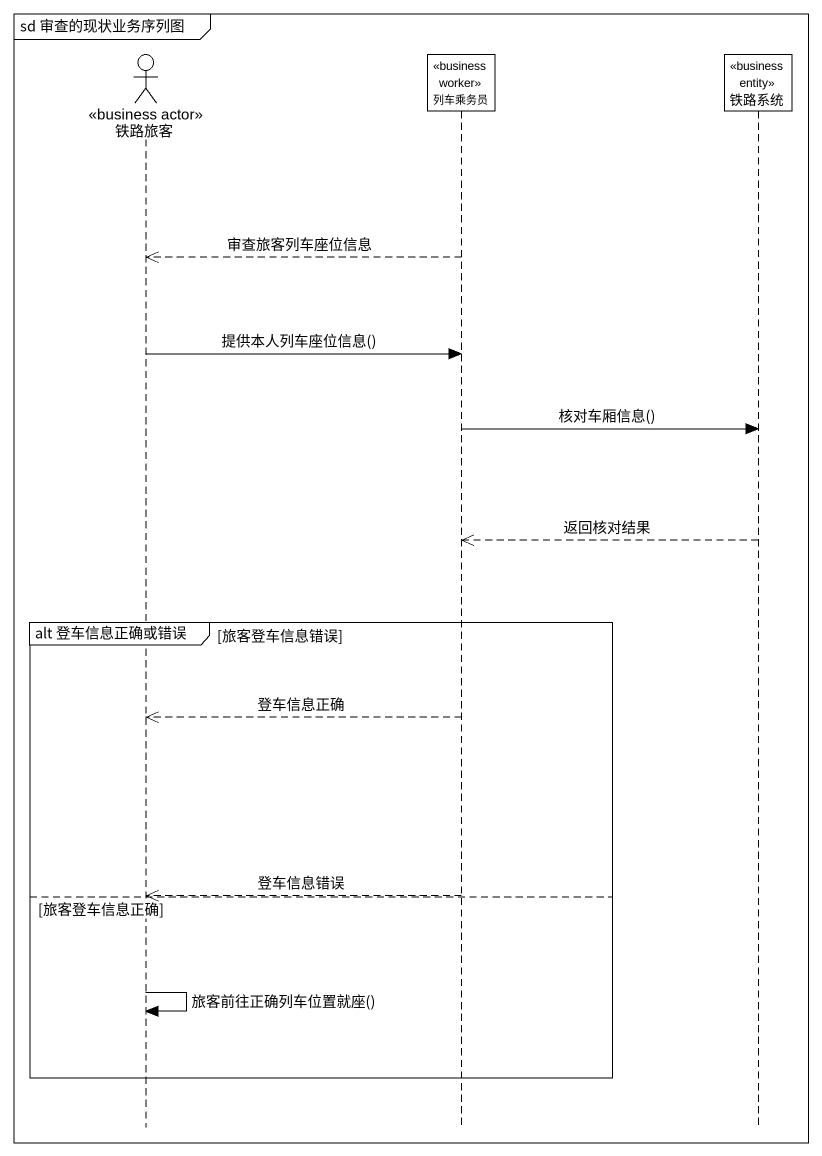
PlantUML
@startuml
mainframe sd 审查的现状业务序列图
hide footbox
actor 铁路旅客 <<business actor>>
participant 列车乘务员 <<business worker>>
participant 铁路系统 <<business entity>>

列车乘务员 -->> 铁路旅客 : 审查旅客列车座位信息
铁路旅客 -> 列车乘务员 : 提供本人列车座位信息()
列车乘务员 -> 铁路系统 : 核对车厢信息()
铁路系统 -->> 列车乘务员 : 返回核对结果
group alt 登车信息正确或错误 [旅客登车信息错误]
  列车乘务员 -->> 铁路旅客 : 登车信息正确
  列车乘务员 -->> 铁路旅客 : 登车信息错误
else 旅客登车信息正确
  铁路旅客 -> 铁路旅客 : 旅客前往正确列车位置就座()
end
@enduml
